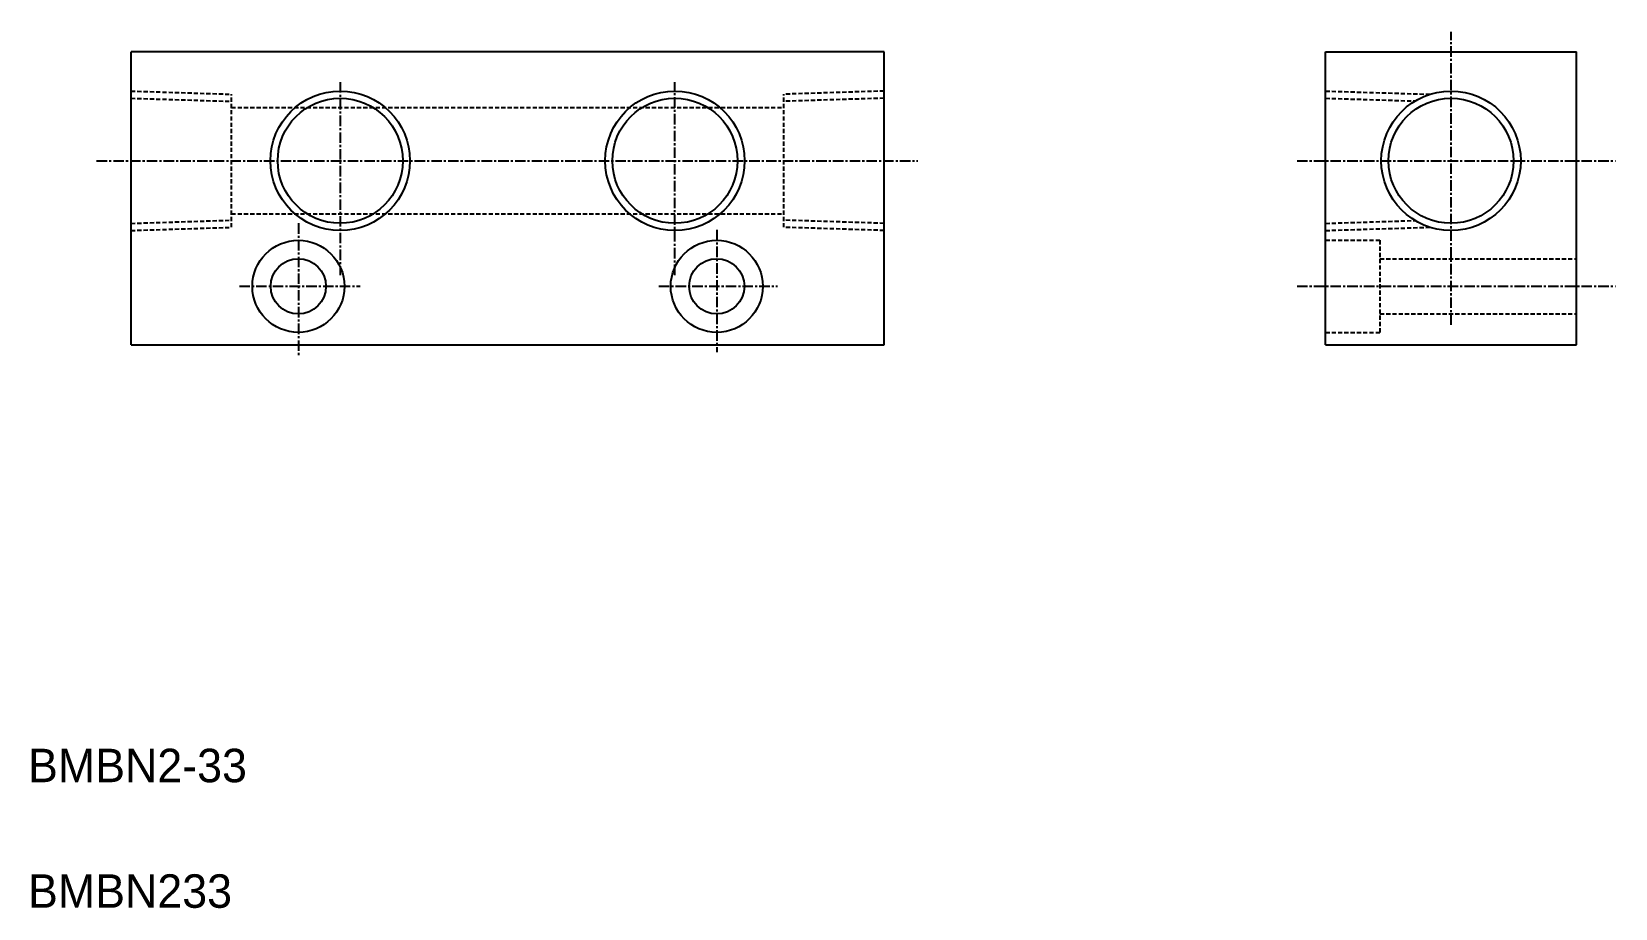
# Model space of a CAD drawing. Extents: x 1370 to 1559, y 3963 to 4068.
import ezdxf

# ---------------------------------------------------------------- set-up
doc = ezdxf.new("R2010")
doc.units = 0
doc.linetypes.add('CENTER', pattern=[2, 1.25, -0.25, 0.25, -0.25])
doc.linetypes.add('DASHED', pattern=[0.75, 0.5, -0.25])
doc.layers.get('0').update_dxf_attribs({"linetype": 'CONTINUOUS'})
doc.layers.add('CENTER', color=1, linetype='CENTER')

msp = doc.modelspace()

# ---------------------------------------------------------------- linework, layer by layer
at = {"color": 7, "linetype": 'CONTINUOUS'}
for p, q in [((1471.64, 4065.22), (1381.64, 4065.22)), ((1381.64, 4030.22), (1381.64, 4065.22)), ((1471.64, 4030.22), (1471.64, 4065.22)), ((1524.39, 4065.22), (1554.39, 4065.22)), ((1524.39, 4030.22), (1524.39, 4065.22)), ((1554.39, 4030.22), (1554.39, 4065.22)), ((1381.64, 4030.22), (1471.64, 4030.22)), ((1524.39, 4030.22), (1554.39, 4030.22))]:
    msp.add_line(p, q, dxfattribs=at)
at = {"color": 3, "linetype": 'DASHED'}
for p, q in [((1381.64, 4060.55), (1393.64, 4060.17)), ((1393.64, 4044.27), (1393.64, 4060.17)), ((1471.64, 4060.55), (1459.64, 4060.17)), ((1459.64, 4044.27), (1459.64, 4060.17)), ((1524.39, 4060.55), (1536.87, 4060.16)), ((1381.64, 4059.69), (1393.64, 4059.32)), ((1393.64, 4058.57), (1459.64, 4058.57)), ((1471.64, 4059.69), (1459.64, 4059.32)), ((1524.39, 4059.69), (1535.1, 4059.36)), ((1381.64, 4044.74), (1393.64, 4045.12)), ((1393.64, 4045.87), (1459.64, 4045.87)), ((1471.64, 4044.74), (1459.64, 4045.12)), ((1524.39, 4044.74), (1535.1, 4045.08)), ((1381.64, 4043.89), (1393.64, 4044.27)), ((1471.64, 4043.89), (1459.64, 4044.27)), ((1524.39, 4043.89), (1536.87, 4044.28)), ((1524.39, 4042.72), (1530.89, 4042.72)), ((1530.89, 4042.72), (1530.89, 4031.72)), ((1530.89, 4040.52), (1554.39, 4040.52)), ((1530.89, 4033.92), (1554.39, 4033.92)), ((1524.39, 4031.72), (1530.89, 4031.72))]:
    msp.add_line(p, q, dxfattribs=at)
for p, q in [((1381.64, 4047.72), (1381.64, 4047.72)), ((1381.64, 4038.97), (1381.64, 4038.97))]:
    msp.add_line(p, q)
at = {"color": 3, "linetype": 'CONTINUOUS'}
for centre in [(1406.64, 4052.22), (1446.64, 4052.22), (1539.39, 4052.22)]:
    msp.add_circle(centre, 8.33, dxfattribs=at)
at = {"color": 7, "linetype": 'CONTINUOUS'}
for centre, radius in [((1406.64, 4052.22), 7.47), ((1446.64, 4052.22), 7.47), ((1539.39, 4052.22), 7.47), ((1401.64, 4037.22), 5.5), ((1451.64, 4037.22), 5.5), ((1401.64, 4037.22), 3.3), ((1451.64, 4037.22), 3.3)]:
    msp.add_circle(centre, radius, dxfattribs=at)
at = {"layer": 'CENTER', "color": 1, "linetype": 'CENTER'}
for p, q in [((1539.39, 4032.64), (1539.39, 4067.64)), ((1406.64, 4061.61), (1406.64, 4038.56)), ((1446.64, 4038.56), (1446.64, 4061.61)), ((1377.53, 4052.22), (1475.69, 4052.22)), ((1520.99, 4052.22), (1559.03, 4052.22)), ((1401.64, 4044.76), (1401.64, 4028.99)), ((1451.64, 4043.97), (1451.64, 4029.35)), ((1394.59, 4037.22), (1409.02, 4037.22)), ((1444.72, 4037.22), (1458.89, 4037.22)), ((1520.99, 4037.22), (1559.03, 4037.22))]:
    msp.add_line(p, q, dxfattribs=at)

# ---------------------------------------------------------------- texts
at = {"color": 7, "linetype": 'CONTINUOUS'}
for s, p in [('BMBN2-33', (1369.33, 3977.98)), ('BMBN233', (1369.33, 3962.98))]:
    msp.add_text(s, height=4, dxfattribs=at).set_placement(p)

doc.saveas('drawing.dxf')
